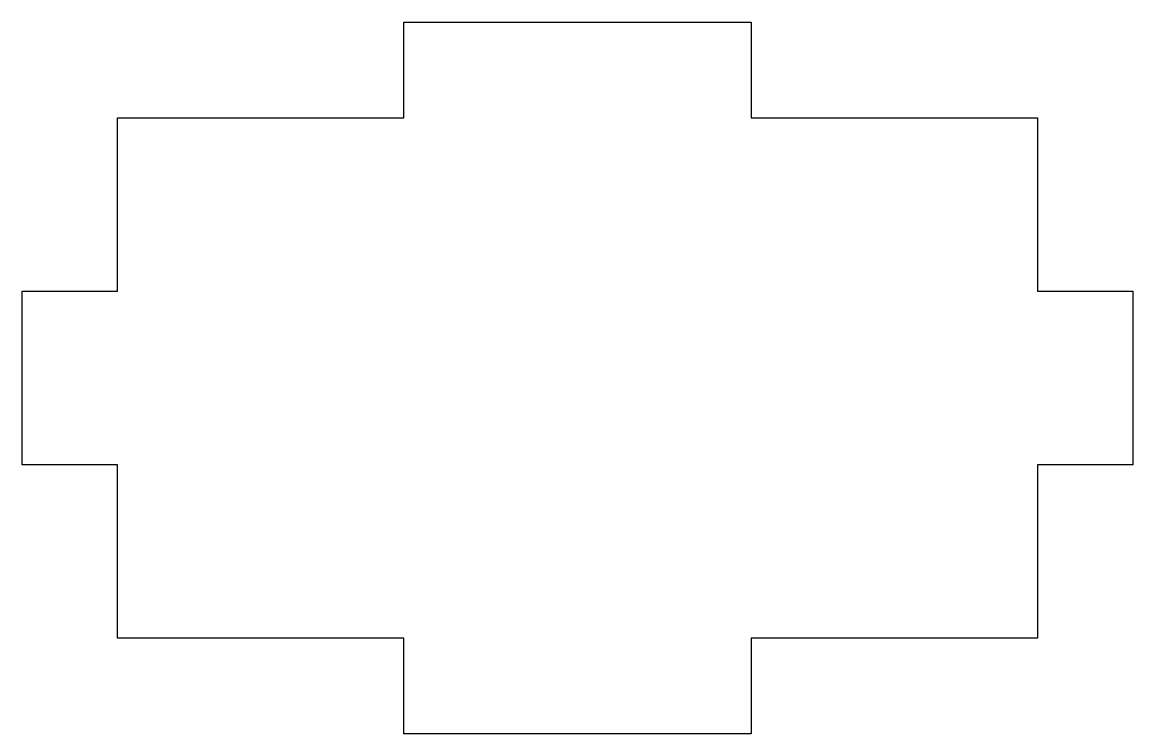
# Model space of a CAD drawing. Header units: millimetres. Extents: x -32 to 32, y 4.2 to 45.2.
import ezdxf

# ---------------------------------------------------------------- set-up
doc = ezdxf.new("R2010")
doc.units = ezdxf.units.MM
doc.layers.get('0').update_dxf_attribs({"linetype": 'CONTINUOUS'})

msp = doc.modelspace()

# ---------------------------------------------------------------- linework, layer by layer
msp.add_lwpolyline([(-10, 9.734), (-26.5, 9.734), (-26.5, 19.734), (-32, 19.734), (-32, 29.734), (-26.5, 29.734), (-26.5, 39.734), (-10, 39.734), (-10, 45.234), (10, 45.234), (10, 39.734), (26.5, 39.734), (26.5, 29.734), (32, 29.734), (32, 19.734), (26.5, 19.734), (26.5, 9.734), (10, 9.734), (10, 4.234), (-10, 4.234)], close=True)

doc.saveas('drawing.dxf')
